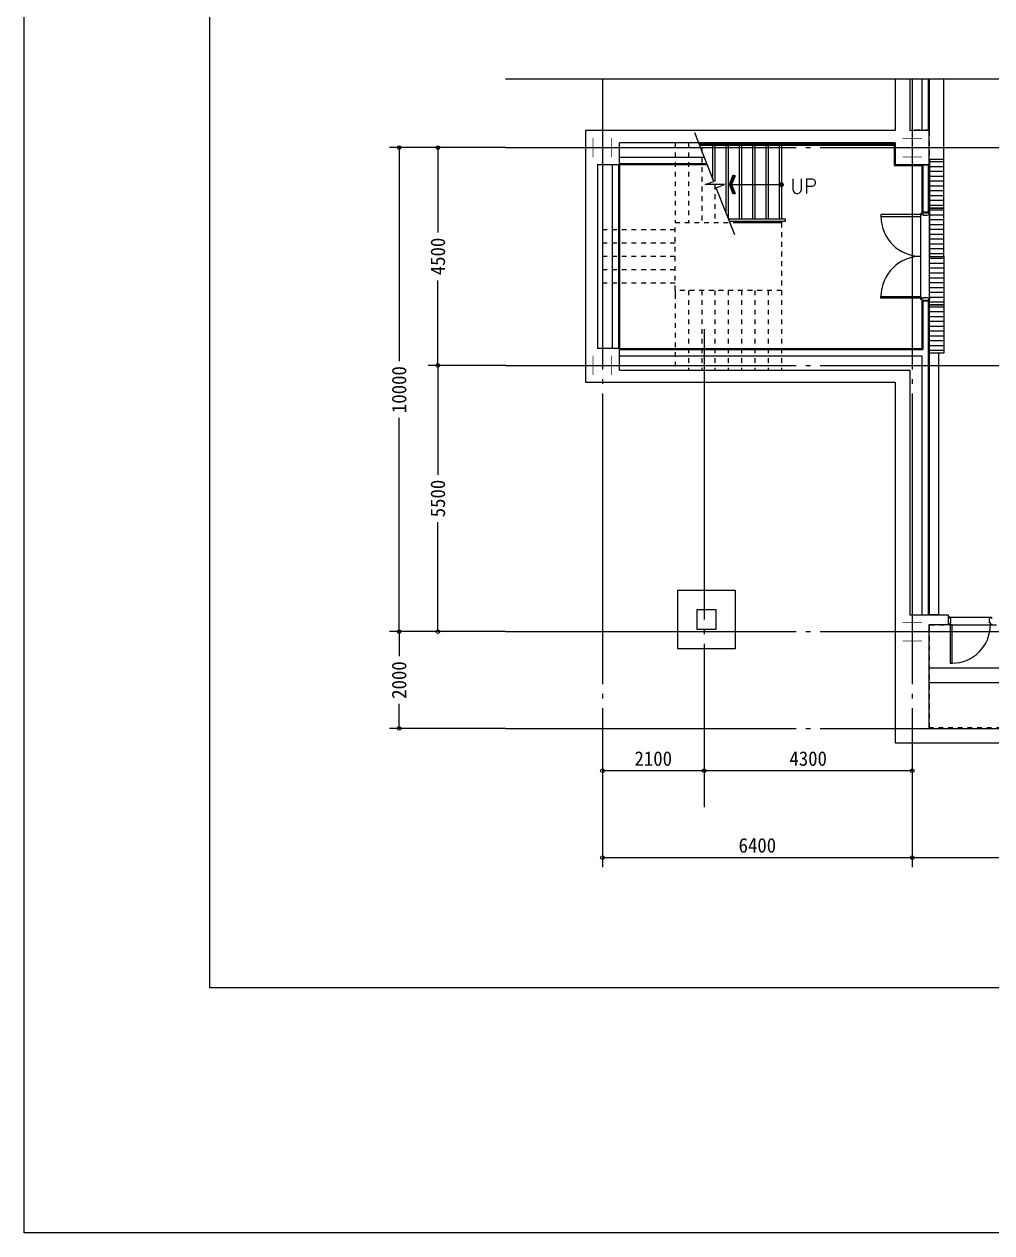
# Model space of a CAD drawing. Extents: x 0 to 81639, y 0 to 58722.
# Drawn here: x 0 to 19993, y 0 to 24968 of the extents above; entities that cross this region are included whole.
import ezdxf
from ezdxf.enums import TextEntityAlignment as Align

# ---------------------------------------------------------------- set-up
doc = ezdxf.new("R2010")
doc.units = 0
doc.header["$LTSCALE"] = 100
doc.linetypes.add('CENTER', pattern=[65, 60, -2, 1, -2])
doc.linetypes.add('HIDDEN', pattern=[2, 1, -1])
doc.layers.get('0').update_dxf_attribs({"linetype": 'CONTINUOUS'})
doc.layers.get('DEFPOINTS').update_dxf_attribs({"linetype": 'CONTINUOUS'})
for name, color, linetype in [('9', 9, 'CONTINUOUS'), ('COL6', 3, 'CONTINUOUS'), ('COL7', 3, 'CONTINUOUS'), ('DOOR', 7, 'CONTINUOUS'), ('ELE', 7, 'CONTINUOUS'), ('FIN', 5, 'CONTINUOUS'), ('FOR', 4, 'CONTINUOUS'), ('H', 6, 'CONTINUOUS'), ('HAT', 5, 'CONTINUOUS'), ('RXBLWL', 3, 'CONTINUOUS'), ('RXCEN', 10, 'CENTER'), ('RXDIM', 7, 'CONTINUOUS'), ('STAIR', 3, 'CONTINUOUS'), ('WS', 2, 'CONTINUOUS')]:
    doc.layers.add(name, color=color, linetype=linetype)
doc.styles.add('SIM', font='simple', dxfattribs={"bigfont": 'KORsimple'})
doc.styles.get("Standard").update_dxf_attribs({"font": 'DotumChe.ttf'})
doc.dimstyles.new('WDIM', dxfattribs={"dimscale": 100, "dimtxt": 3, "dimasz": 1.5, "dimexe": 2, "dimexo": 0, "dimgap": 1, "dimtad": 1, "dimdec": 0, "dimdsep": 46, "dimtxsty": 'Standard', "dimblk": 'SMALL', "dimcen": 0, "dimclrd": 256, "dimclre": 256, "dimclrt": 256, "dimadec": 0, "dimazin": 0, "dimtfac": 1, "dimtdec": 0, "dimtix": 1, "dimtofl": 0, "dimtmove": 0, "dimatfit": 0, "dimfxl": 0, "dimtolj": 1, "dimtzin": 0, "dimarcsym": 0})
pattern_1 = [(180, (-57325.09, 50530.97), (0, 100), [])]

# ---------------------------------------------------------------- blocks, each defined once
blk = doc.blocks.new('_Small')
at = {"color": 0, "linetype": 'ByBlock', "lineweight": -2}
blk.add_circle((0, 0), 0.25, dxfattribs=at)
blk = doc.blocks.new('*D22')
at = {"layer": 'DEFPOINTS', "color": 0, "linetype": 'Continuous'}
for p in [(14048, 10246), (18348, 10246), (14048, 9545)]:
    blk.add_point(p, dxfattribs=at)
at = {"layer": 'RXDIM', "linetype": 'Continuous', "lineweight": -2}
for p, q in [((14048, 10246), (14048, 9345)), ((18348, 10246), (18348, 9345)), ((18348, 9545), (14048, 9545))]:
    blk.add_line(p, q, dxfattribs=at)
at = {"layer": 'RXDIM', "linetype": 'Continuous', "lineweight": -2, "xscale": 150, "yscale": 150, "zscale": 150, "rotation": 180}
blk.add_blockref('_Small', (14048, 9545), dxfattribs=at)
at = {"layer": 'RXDIM', "linetype": 'Continuous', "lineweight": -2, "xscale": 150, "yscale": 150, "zscale": 150}
blk.add_blockref('_Small', (18348, 9545), dxfattribs=at)
at = {"layer": 'RXDIM', "linetype": 'Continuous', "insert": (16198, 9795), "char_height": 300, "attachment_point": 5}
blk.add_mtext('\\A1;4300', dxfattribs=at)
blk = doc.blocks.new('*D23')
at = {"layer": 'DEFPOINTS', "color": 0, "linetype": 'Continuous'}
for p in [(11948, 9152), (18348, 9152), (18348, 7752)]:
    blk.add_point(p, dxfattribs=at)
at = {"layer": 'RXDIM', "linetype": 'Continuous', "lineweight": -2}
for p, q in [((11948, 9152), (11948, 7552)), ((18348, 9152), (18348, 7552)), ((11948, 7752), (18348, 7752))]:
    blk.add_line(p, q, dxfattribs=at)
at = {"layer": 'RXDIM', "linetype": 'Continuous', "lineweight": -2, "xscale": 150, "yscale": 150, "zscale": 150, "rotation": 180}
blk.add_blockref('_Small', (11948, 7752), dxfattribs=at)
at = {"layer": 'RXDIM', "linetype": 'Continuous', "lineweight": -2, "xscale": 150, "yscale": 150, "zscale": 150}
blk.add_blockref('_Small', (18348, 7752), dxfattribs=at)
at = {"layer": 'RXDIM', "linetype": 'Continuous', "insert": (15148, 8002), "char_height": 300, "attachment_point": 5}
blk.add_mtext('\\A1;6400', dxfattribs=at)
blk = doc.blocks.new('*D24')
at = {"layer": 'DEFPOINTS', "color": 0, "linetype": 'Continuous'}
for p in [(8548, 17919), (9948, 17919), (9948, 12419)]:
    blk.add_point(p, dxfattribs=at)
at = {"layer": 'RXDIM', "linetype": 'Continuous', "lineweight": -2}
for p, q in [((9948, 17919), (8348, 17919)), ((8548, 17919), (8548, 15660)), ((8548, 12419), (8548, 14678)), ((9948, 12419), (8348, 12419))]:
    blk.add_line(p, q, dxfattribs=at)
at = {"layer": 'RXDIM', "linetype": 'Continuous', "lineweight": -2, "xscale": 150, "yscale": 150, "zscale": 150}
for p, rotation in [((8548, 17919), 90), ((8548, 12419), 270)]:
    blk.add_blockref('_Small', p, dxfattribs=dict(at, rotation=rotation))
at = {"layer": 'RXDIM', "linetype": 'Continuous', "insert": (8548, 15169), "char_height": 300, "attachment_point": 5, "rotation": 90}
blk.add_mtext('\\A1;5500', dxfattribs=at)
blk = doc.blocks.new('*D25')
at = {"layer": 'DEFPOINTS', "color": 0, "linetype": 'Continuous'}
for p in [(7748, 22419), (9948, 22419), (9948, 12419)]:
    blk.add_point(p, dxfattribs=at)
at = {"layer": 'RXDIM', "linetype": 'Continuous', "lineweight": -2}
for p, q in [((9948, 22419), (7548, 22419)), ((7748, 22419), (7748, 18006)), ((7748, 12419), (7748, 16833)), ((9948, 12419), (7548, 12419))]:
    blk.add_line(p, q, dxfattribs=at)
at = {"layer": 'RXDIM', "linetype": 'Continuous', "lineweight": -2, "xscale": 150, "yscale": 150, "zscale": 150}
for p, rotation in [((7748, 22419), 90), ((7748, 12419), 270)]:
    blk.add_blockref('_Small', p, dxfattribs=dict(at, rotation=rotation))
at = {"layer": 'RXDIM', "linetype": 'Continuous', "insert": (7748, 17419), "char_height": 300, "attachment_point": 5, "rotation": 90}
blk.add_mtext('\\A1;10000', dxfattribs=at)
blk = doc.blocks.new('*D26')
at = {"layer": 'DEFPOINTS', "color": 0, "linetype": 'Continuous'}
for p in [(7748, 12419), (9948, 12419), (9948, 10419)]:
    blk.add_point(p, dxfattribs=at)
at = {"layer": 'RXDIM', "linetype": 'Continuous', "lineweight": -2}
for p, q in [((9948, 12419), (7548, 12419)), ((7748, 12419), (7748, 11910)), ((7748, 10419), (7748, 10928)), ((9948, 10419), (7548, 10419))]:
    blk.add_line(p, q, dxfattribs=at)
at = {"layer": 'RXDIM', "linetype": 'Continuous', "lineweight": -2, "xscale": 150, "yscale": 150, "zscale": 150}
for p, rotation in [((7748, 12419), 90), ((7748, 10419), 270)]:
    blk.add_blockref('_Small', p, dxfattribs=dict(at, rotation=rotation))
at = {"layer": 'RXDIM', "linetype": 'Continuous', "insert": (7748, 11419), "char_height": 300, "attachment_point": 5, "rotation": 90}
blk.add_mtext('\\A1;2000', dxfattribs=at)
blk = doc.blocks.new('*D27')
at = {"layer": 'DEFPOINTS', "color": 0, "linetype": 'Continuous'}
for p in [(11948, 10246), (14048, 10246), (11948, 9545)]:
    blk.add_point(p, dxfattribs=at)
at = {"layer": 'RXDIM', "linetype": 'Continuous', "lineweight": -2}
for p, q in [((11948, 10246), (11948, 9345)), ((14048, 10246), (14048, 9345)), ((14048, 9545), (11948, 9545))]:
    blk.add_line(p, q, dxfattribs=at)
at = {"layer": 'RXDIM', "linetype": 'Continuous', "lineweight": -2, "xscale": 150, "yscale": 150, "zscale": 150, "rotation": 180}
blk.add_blockref('_Small', (11948, 9545), dxfattribs=at)
at = {"layer": 'RXDIM', "linetype": 'Continuous', "lineweight": -2, "xscale": 150, "yscale": 150, "zscale": 150}
blk.add_blockref('_Small', (14048, 9545), dxfattribs=at)
at = {"layer": 'RXDIM', "linetype": 'Continuous', "insert": (12998, 9795), "char_height": 300, "attachment_point": 5}
blk.add_mtext('\\A1;2100', dxfattribs=at)
blk = doc.blocks.new('*D28')
at = {"layer": 'DEFPOINTS', "color": 0, "linetype": 'Continuous'}
for p in [(8548, 22419), (9948, 22419), (9948, 17919)]:
    blk.add_point(p, dxfattribs=at)
at = {"layer": 'RXDIM', "linetype": 'Continuous', "lineweight": -2}
for p, q in [((9948, 22419), (8348, 22419)), ((8548, 22419), (8548, 20664)), ((8548, 17919), (8548, 19675)), ((9948, 17919), (8348, 17919))]:
    blk.add_line(p, q, dxfattribs=at)
at = {"layer": 'RXDIM', "linetype": 'Continuous', "lineweight": -2, "xscale": 150, "yscale": 150, "zscale": 150}
for p, rotation in [((8548, 22419), 90), ((8548, 17919), 270)]:
    blk.add_blockref('_Small', p, dxfattribs=dict(at, rotation=rotation))
at = {"layer": 'RXDIM', "linetype": 'Continuous', "insert": (8548, 20169), "char_height": 300, "attachment_point": 5, "rotation": 90}
blk.add_mtext('\\A1;4500', dxfattribs=at)
blk = doc.blocks.new('*D29')
at = {"layer": 'DEFPOINTS', "color": 0, "linetype": 'Continuous'}
for p in [(18348, 9152), (25548, 9152), (25548, 7752)]:
    blk.add_point(p, dxfattribs=at)
at = {"layer": 'RXDIM', "linetype": 'Continuous', "lineweight": -2}
for p, q in [((18348, 9152), (18348, 7552)), ((25548, 9152), (25548, 7552)), ((18348, 7752), (25548, 7752))]:
    blk.add_line(p, q, dxfattribs=at)
at = {"layer": 'RXDIM', "linetype": 'Continuous', "lineweight": -2, "xscale": 150, "yscale": 150, "zscale": 150, "rotation": 180}
blk.add_blockref('_Small', (18348, 7752), dxfattribs=at)
at = {"layer": 'RXDIM', "linetype": 'Continuous', "lineweight": -2, "xscale": 150, "yscale": 150, "zscale": 150}
blk.add_blockref('_Small', (25548, 7752), dxfattribs=at)
at = {"layer": 'RXDIM', "linetype": 'Continuous', "insert": (21948, 8002), "char_height": 300, "attachment_point": 5}
blk.add_mtext('\\A1;7200', dxfattribs=at)
blk = doc.blocks.new('ARROWX')
blk.add_lwpolyline([(-0.2, -0.5), (-0.293, -0.463), (-0.108, 0), (-0.293, 0.463), (-0.2, 0.5), (0, 0)], close=True)
for points in [[(-0.2, 0.5), (-0.293, 0.463), (0, 0), (-0.108, 0)], [(0, 0), (-0.108, 0), (-0.2, -0.5), (-0.293, -0.463)]]:
    blk.add_solid(points)
blk = doc.blocks.new('미래2')
at = {"layer": '9', "color": 9}
for p, q in [((3, 0), (3, 293.61)), ((411.19, 0), (3, 0))]:
    blk.add_line(p, q, dxfattribs=at)
at = {"layer": 'WS'}
blk.add_lwpolyline([(404.1, 25.35), (404.1, 285.8), (22.16, 285.8), (22.16, 25.35)], close=True, dxfattribs=at)

msp = doc.modelspace()

# ---------------------------------------------------------------- hatches: boundary and pattern name
at = {"layer": 'HAT'}
h = msp.add_hatch(dxfattribs=at)
h.set_pattern_fill('LINE-H', color=9, scale=100, style=0)
h.set_pattern_definition(pattern_1)
h.paths.add_polyline_path([(18997.7, 22169.4), (18707.7, 22169.4), (18707.7, 22109.4), (18701.7, 22109.4), (18701.7, 21169.4), (18997.7, 21169.4)])
h = msp.add_hatch(dxfattribs=at)
h.set_pattern_fill('LINE-H', color=9, scale=100, style=0)
h.set_pattern_definition(pattern_1)
h.paths.add_polyline_path([(18997.7, 21169.4), (18707.7, 21169.4), (18707.7, 21109.4), (18701.7, 21109.4), (18701.7, 20169.4), (18997.7, 20169.4)])
h = msp.add_hatch(dxfattribs=at)
h.set_pattern_fill('LINE-H', color=9, scale=100, style=0)
h.set_pattern_definition(pattern_1)
h.paths.add_polyline_path([(18997.7, 20169.4), (18707.7, 20169.4), (18707.7, 20109.4), (18701.7, 20109.4), (18701.7, 19169.4), (18997.7, 19169.4)])
h = msp.add_hatch(dxfattribs=at)
h.set_pattern_fill('LINE-H', color=9, scale=100, style=0)
h.set_pattern_definition(pattern_1)
h.paths.add_polyline_path([(18997.7, 19169.4), (18707.7, 19169.4), (18707.7, 19109.4), (18701.7, 19109.4), (18701.7, 18169.4), (18997.7, 18169.4)])

# ---------------------------------------------------------------- linework, layer by layer
at = {"color": 7}
msp.add_lwpolyline([(9947.7, 23835.9), (37635.6, 23835.9), (37875.6, 23493.2), (38595.6, 24285.6), (38835.6, 23835.9), (64447.7, 23835.9)], dxfattribs=at)
at = {"layer": 'COL6'}
for points in [[(11754.7, 22219.4, 14, 14, 0), (11754.7, 22619.4, 14, 14, 0)], [(12140.7, 22219.4, 14, 14, 0), (12140.7, 22619.4, 14, 14, 0)], [(18147.7, 22612.4, 14, 14, 0), (18547.7, 22612.4, 14, 14, 0)], [(18347.7, 22605.4, 14, 14, 0), (18347.7, 22233.4, 14, 14, 0)], [(12133.7, 22419.4, 14, 14, 0), (11761.7, 22419.4, 14, 14, 0)], [(18147.7, 22226.4, 14, 14, 0), (18547.7, 22226.4, 14, 14, 0)], [(11754.7, 17719.4, 14, 14, 0), (11754.7, 18119.4, 14, 14, 0)], [(12140.7, 17719.4, 14, 14, 0), (12140.7, 18119.4, 14, 14, 0)], [(11761.7, 17919.4, 14, 14, 0), (12133.7, 17919.4, 14, 14, 0)], [(18547.7, 12612.4, 14, 14, 0), (18147.7, 12612.4, 14, 14, 0)], [(18347.7, 12605.4, 14, 14, 0), (18347.7, 12233.4, 14, 14, 0)], [(18547.7, 12226.4, 14, 14, 0), (18147.7, 12226.4, 14, 14, 0)]]:
    msp.add_lwpolyline(points, format="xyseb", dxfattribs=at)
at = {"layer": 'COL7'}
for p, q in [((17997.7, 23835.9), (17997.7, 22769.4)), ((18297.7, 23835.9), (18297.7, 22769.4)), ((17997.7, 22769.4), (11597.7, 22769.4)), ((11597.7, 22769.4), (11597.7, 17569.4)), ((18697.7, 22769.4), (18297.7, 22769.4)), ((18697.7, 22769.4), (18297.7, 22769.4)), ((18697.7, 22069.4), (18697.7, 22769.4)), ((18697.7, 22069.4), (18697.7, 22769.4)), ((17997.7, 22519.4), (12297.7, 22519.4)), ((12297.7, 22069.4), (12297.7, 22519.4)), ((17997.7, 22519.4), (17997.7, 22069.4)), ((11847.7, 22069.4), (11847.7, 18269.4)), ((11847.7, 22069.4), (12297.7, 22069.4)), ((17997.7, 22069.4), (18697.7, 22069.4)), ((12297.7, 18269.4), (11847.7, 18269.4)), ((12297.7, 17819.4), (12297.7, 18269.4)), ((12297.7, 17819.4), (18297.7, 17819.4)), ((18297.7, 17819.4), (18297.7, 12769.4)), ((11597.7, 17569.4), (17997.7, 17569.4)), ((17997.7, 17569.4), (17997.7, 10119.4)), ((18297.7, 12769.4), (19097.7, 12769.4)), ((19097.7, 12569.4), (19097.7, 12769.4)), ((18697.7, 10419.4), (18697.7, 12569.4)), ((18697.7, 12569.4), (19097.7, 12569.4)), ((18697.7, 10419.4), (25197.7, 10419.4)), ((17997.7, 10119.4), (58897.7, 10119.4))]:
    msp.add_line(p, q, dxfattribs=at)
msp.add_lwpolyline([(13897.7, 12469.4), (14297.7, 12469.4), (14297.7, 12869.4), (13897.7, 12869.4)], close=True, dxfattribs=at)
at = {"layer": 'DOOR', "color": 6, "linetype": 'Continuous'}
for p, q in [((18567.7, 22069.4), (18567.7, 21089.4)), ((18677.7, 22069.4), (18677.7, 21089.4)), ((18567.7, 21089.4), (18677.7, 21089.4))]:
    msp.add_line(p, q, dxfattribs=at)
at = {"layer": 'DOOR', "color": 8, "linetype": 'Continuous'}
for p, q in [((18527.7, 19344.4), (18527.7, 20994.4)), ((18701.7, 19304.4), (18701.7, 21034.4)), ((19132.7, 12717.4), (19962.7, 12717.4)), ((19172.7, 12557.4), (19962.7, 12557.4))]:
    msp.add_line(p, q, dxfattribs=at)
at = {"layer": 'DOOR', "color": 6, "linetype": 'Continuous'}
for points in [[(18527.7, 21034.4), (17702.7, 21034.4), (17702.7, 20994.4), (18527.7, 20994.4)], [(18527.7, 19304.4), (17702.7, 19304.4), (17702.7, 19344.4), (18527.7, 19344.4)], [(19132.7, 12557.4), (19132.7, 11767.4), (19172.7, 11767.4), (19172.7, 12557.4)]]:
    msp.add_lwpolyline(points, close=True, dxfattribs=at)
for points in [[(18551.7, 21059.4), (18527.7, 21059.4), (18527.7, 21034.4), (18570.7, 21034.4), (18570.7, 21019.4), (18658.7, 21019.4), (18701.7, 21034.4), (18701.7, 21059.4), (18677.7, 21059.4)], [(18551.7, 19279.4), (18527.7, 19279.4), (18527.7, 19304.4), (18570.7, 19304.4), (18570.7, 19319.4), (18658.7, 19319.4), (18701.7, 19304.4), (18701.7, 19279.4), (18677.7, 19279.4)], [(19107.7, 12581.4), (19107.7, 12557.4), (19132.7, 12557.4), (19132.7, 12600.4), (19147.7, 12600.4), (19147.7, 12674.4), (19132.7, 12717.4), (19107.7, 12717.4), (19107.7, 12693.4)], [(19987.7, 12581.4), (19987.7, 12557.4), (19962.7, 12557.4), (19962.7, 12600.4), (19947.7, 12600.4), (19947.7, 12674.4), (19962.7, 12717.4), (19987.7, 12717.4), (19987.7, 12693.4)]]:
    msp.add_lwpolyline(points, dxfattribs=at)
at = {"layer": 'DOOR', "color": 7, "linetype": 'Continuous'}
for centre, radius, start, end in [((18527.7, 20994.4), 825, 180, 270), ((18527.7, 19344.4), 825, 90, 180), ((19172.7, 12557.4), 790, 270, 0)]:
    msp.add_arc(centre, radius, start, end, dxfattribs=at)
at = {"layer": 'ELE', "color": 4, "linetype": 'Continuous'}
msp.add_line((18547.7, 23835.9), (18547.7, 22769.4), dxfattribs=at)
at = {"layer": 'ELE', "color": 4}
for p, q in [((18697.7, 11669.4), (25187.7, 11669.4)), ((18697.7, 11369.4), (25187.7, 11369.4))]:
    msp.add_line(p, q, dxfattribs=at)
at = {"layer": 'ELE', "color": 4, "linetype": 'Continuous'}
for points in [[(18697.7, 22119.4), (18697.7, 23835.9)], [(18997.7, 22169.4), (18997.7, 23835.9)], [(18897.7, 12769.4), (18697.7, 12769.4), (18697.7, 18169.4)], [(18897.7, 12769.4), (18897.7, 18169.4)]]:
    msp.add_lwpolyline(points, dxfattribs=at)
msp.add_lwpolyline([(13497.7, 12069.4), (14697.7, 12069.4), (14697.7, 13269.4), (13497.7, 13269.4)], close=True, dxfattribs=at)
at = {"layer": 'FIN'}
for p, q in [((17977.7, 22494.4), (17977.7, 22049.4)), ((17977.7, 22049.4), (18547.7, 22049.4))]:
    msp.add_line(p, q, dxfattribs=at)
at = {"layer": 'FIN', "linetype": 'Continuous'}
for p, q in [((12277.7, 22069.4), (12277.7, 18269.4)), ((12297.7, 22089.4), (14110.4, 22089.4)), ((18567.7, 19249.4), (18677.7, 19249.4)), ((18567.7, 19249.4), (18567.7, 18249.4)), ((18677.7, 19249.4), (18677.7, 12769.4)), ((12297.7, 18249.4), (18567.7, 18249.4))]:
    msp.add_line(p, q, dxfattribs=at)
at = {"layer": 'FIN', "color": 7, "linetype": 'HIDDEN'}
for points in [[(13941, 22509.4), (17987.7, 22509.4), (17987.7, 22059.4), (18707.7, 22059.4), (18707.7, 22779.4), (18307.7, 22779.4), (18307.7, 23835.9)], [(19987.7, 12559.4), (25187.7, 12559.4), (25187.7, 10429.4), (18707.7, 10429.4), (18707.7, 12559.4), (19107.7, 12559.4)]]:
    msp.add_lwpolyline(points, dxfattribs=at)
at = {"layer": 'H', "color": 6, "linetype": 'Continuous'}
msp.add_line((18677.7, 23835.9), (18677.7, 22769.4), dxfattribs=at)
at = {"layer": 'HAT', "color": 9}
for points in [[(18997.7, 22169.4), (18701.7, 22169.4), (18701.7, 21169.4), (18997.7, 21169.4)], [(18997.7, 21169.4), (18701.7, 21169.4), (18701.7, 20169.4), (18997.7, 20169.4)], [(18997.7, 19169.4), (18701.7, 19169.4), (18701.7, 20169.4), (18997.7, 20169.4)], [(18997.7, 18169.4), (18701.7, 18169.4), (18701.7, 19169.4), (18997.7, 19169.4)]]:
    msp.add_lwpolyline(points, close=True, dxfattribs=at)
at = {"layer": 'RXBLWL', "color": 7, "linetype": 'Continuous'}
for p, q in [((18697.7, 23835.9), (18697.7, 22769.4)), ((13956.4, 22469.4), (17977.7, 22469.4)), ((12297.7, 22069.4), (12297.7, 18269.4)), ((12297.7, 22069.4), (14110.4, 22069.4)), ((18547.7, 22069.4), (18547.7, 21069.4)), ((18697.7, 22069.4), (18697.7, 21069.4)), ((18547.7, 21069.4), (18697.7, 21069.4)), ((18547.7, 19269.4), (18697.7, 19269.4)), ((18547.7, 19269.4), (18547.7, 18269.4)), ((18697.7, 19269.4), (18697.7, 12769.4)), ((12297.7, 18269.4), (18547.7, 18269.4)), ((18547.7, 18119.4), (18547.7, 12769.4))]:
    msp.add_line(p, q, dxfattribs=at)
at = {"layer": 'RXBLWL', "color": 6, "linetype": 'Continuous'}
for p, q in [((13946.8, 22494.4), (17977.7, 22494.4)), ((13951.6, 22481.9), (17977.7, 22481.9))]:
    msp.add_line(p, q, dxfattribs=at)
at = {"layer": 'RXCEN'}
for p, q in [((11947.7, 23835.9), (11947.7, 9151.9)), ((18347.7, 23835.9), (18347.7, 9151.9)), ((9947.7, 22419.4), (64447.7, 22419.4)), ((14047.7, 18667.9), (14047.7, 8791.4)), ((9947.7, 17919.4), (64447.7, 17919.4)), ((9947.7, 12419.4), (64447.7, 12419.4)), ((9947.7, 10419.4), (64447.7, 10419.4))]:
    msp.add_line(p, q, dxfattribs=at)
at = {"layer": 'STAIR', "color": 4, "linetype": 'HIDDEN'}
for p, q in [((13447.7, 22519.4), (13447.7, 20869.4)), ((13722.7, 22519.4), (13722.7, 20869.4)), ((13997.7, 22412.1), (13997.7, 20869.4)), ((14272.7, 21653), (14272.7, 20869.4)), ((13447.7, 20719.4), (11847.7, 20719.4)), ((13447.7, 20444.4), (11847.7, 20444.4)), ((13447.7, 20169.4), (11847.7, 20169.4)), ((13447.7, 19894.4), (11847.7, 19894.4)), ((13447.7, 19619.4), (11847.7, 19619.4)), ((13447.7, 19394.4), (13447.7, 17819.4)), ((13722.7, 19469.4), (13722.7, 17819.4)), ((13997.7, 19469.4), (13997.7, 17819.4)), ((14272.7, 19469.4), (14272.7, 17819.4)), ((14547.7, 19469.4), (14547.7, 17819.4)), ((14822.7, 19469.4), (14822.7, 17819.4)), ((15097.7, 19469.4), (15097.7, 17819.4)), ((15372.7, 19469.4), (15372.7, 17819.4)), ((15647.7, 19469.4), (15647.7, 17819.4))]:
    msp.add_line(p, q, dxfattribs=at)
at = {"layer": 'STAIR', "color": 6}
for p, q in [((14222.7, 22469.4), (14222.7, 21777.9)), ((14497.7, 22469.4), (14497.7, 21088.1)), ((14772.7, 22469.4), (14772.7, 20944.4)), ((15047.7, 22469.4), (15047.7, 20944.4)), ((15322.7, 22469.4), (15322.7, 20944.4)), ((15597.7, 22469.4), (15597.7, 20944.4))]:
    msp.add_line(p, q, dxfattribs=at)
at = {"layer": 'STAIR', "color": 4}
for p, q in [((14272.7, 22469.4), (14272.7, 21718.2)), ((14547.7, 22469.4), (14547.7, 20963.1)), ((14822.7, 22469.4), (14822.7, 20944.4)), ((15097.7, 22469.4), (15097.7, 20944.4)), ((15372.7, 22469.4), (15372.7, 20944.4)), ((15647.7, 22469.4), (15647.7, 20944.4)), ((14822.7, 20894.4), (14822.7, 20869.4)), ((15097.7, 20894.4), (15097.7, 20869.4)), ((15372.7, 20894.4), (15372.7, 20869.4)), ((15647.7, 20894.4), (15647.7, 20869.4)), ((13447.7, 19469.4), (13447.7, 19344.4))]:
    msp.add_line(p, q, dxfattribs=at)
at = {"layer": 'STAIR', "color": 4, "linetype": 'Continuous'}
for p, q in [((12147.7, 22069.4), (12147.7, 18269.4)), ((12297.7, 22219.4), (14052.7, 22219.4)), ((12297.7, 18119.4), (18547.7, 18119.4))]:
    msp.add_line(p, q, dxfattribs=at)
at = {"layer": 'STAIR', "color": 7}
msp.add_line((14571.8, 21653), (15647.7, 21653), dxfattribs=at)
at = {"layer": 'STAIR', "color": 2}
msp.add_lwpolyline([(14685.2, 20619.4), (14297.8, 21587.7), (14471.8, 21653), (14071.8, 21653), (14245.7, 21718.2), (13858.3, 22724)], dxfattribs=at)
msp.add_lwpolyline([(15672.7, 21653, 50, 50, 1), (15622.7, 21653, 50, 50, 1)], format="xyseb", close=True, dxfattribs=at)
at = {"layer": 'STAIR', "color": 4, "linetype": 'HIDDEN'}
msp.add_lwpolyline([(15647.7, 20869.4), (15647.7, 19469.4), (13447.7, 19469.4), (13447.7, 20869.4), (14645.2, 20869.4)], dxfattribs=at)
at = {"layer": 'STAIR', "color": 4}
for points in [[(14555.2, 20944.4), (15722.7, 20944.4), (15722.7, 20894.4), (14575.2, 20894.4)], [(14645.2, 20869.4), (15647.7, 20869.4)]]:
    msp.add_lwpolyline(points, dxfattribs=at)

# ---------------------------------------------------------------- block references
at = {"layer": 'FOR', "xscale": 200, "yscale": 200}
msp.add_blockref('미래2', (-600, 0), dxfattribs=at)
at = {"layer": 'STAIR', "color": 2, "xscale": 400, "yscale": 400, "rotation": 180}
msp.add_blockref('ARROWX', (14571.8, 21653), dxfattribs=at)

# ---------------------------------------------------------------- texts
at = {"layer": 'STAIR', "color": 2, "style": 'SIM'}
msp.add_text('UP', height=300, dxfattribs=at).set_placement((16105.5, 21621.3), align=Align.MIDDLE_CENTER)

# ---------------------------------------------------------------- dimensions: what is measured, and where the dimension line sits
at = {"layer": 'RXDIM', "color": 4, "linetype": 'Continuous'}
for base, p1, p2, picture, middle in [((7747.7, 22419.4), (9947.7, 12419.4), (9947.7, 22419.4), '*D25', (7747.7, 17419.4)), ((8547.7, 22419.4), (9947.7, 17919.4), (9947.7, 22419.4), '*D28', (8547.7, 20169.4)), ((8547.7, 17919.4), (9947.7, 12419.4), (9947.7, 17919.4), '*D24', (8547.7, 15169.4)), ((7747.7, 12419.4), (9947.7, 10419.4), (9947.7, 12419.4), '*D26', (7747.7, 11419.4))]:
    dim = msp.add_linear_dim(base=base, p1=p1, p2=p2, angle=90, dimstyle='WDIM', dxfattribs=at)
    dim.commit()
    dim.dimension.update_dxf_attribs({"geometry": picture, "text_midpoint": middle, "text_rotation": 90})
at = {"layer": 'RXDIM', "color": 9, "linetype": 'Continuous'}
for base, p1, p2, picture, middle in [((11947.7, 9544.8), (14047.7, 10245.9), (11947.7, 10245.9), '*D27', (12997.7, 9795)), ((14047.7, 9544.8), (18347.7, 10245.9), (14047.7, 10245.9), '*D22', (16197.7, 9795))]:
    dim = msp.add_linear_dim(base=base, p1=p1, p2=p2, dimstyle='WDIM', dxfattribs=at)
    dim.commit()
    dim.dimension.update_dxf_attribs({"geometry": picture, "text_midpoint": middle})
at = {"layer": 'RXDIM', "color": 4, "linetype": 'Continuous'}
for base, p1, p2, picture, middle in [((18347.7, 7751.9), (11947.7, 9151.9), (18347.7, 9151.9), '*D23', (15147.7, 8002.1)), ((25547.7, 7751.9), (18347.7, 9151.9), (25547.7, 9151.9), '*D29', (21947.7, 8002.1))]:
    dim = msp.add_linear_dim(base=base, p1=p1, p2=p2, dimstyle='WDIM', dxfattribs=at)
    dim.commit()
    dim.dimension.update_dxf_attribs({"geometry": picture, "text_midpoint": middle})

doc.saveas('drawing.dxf')
